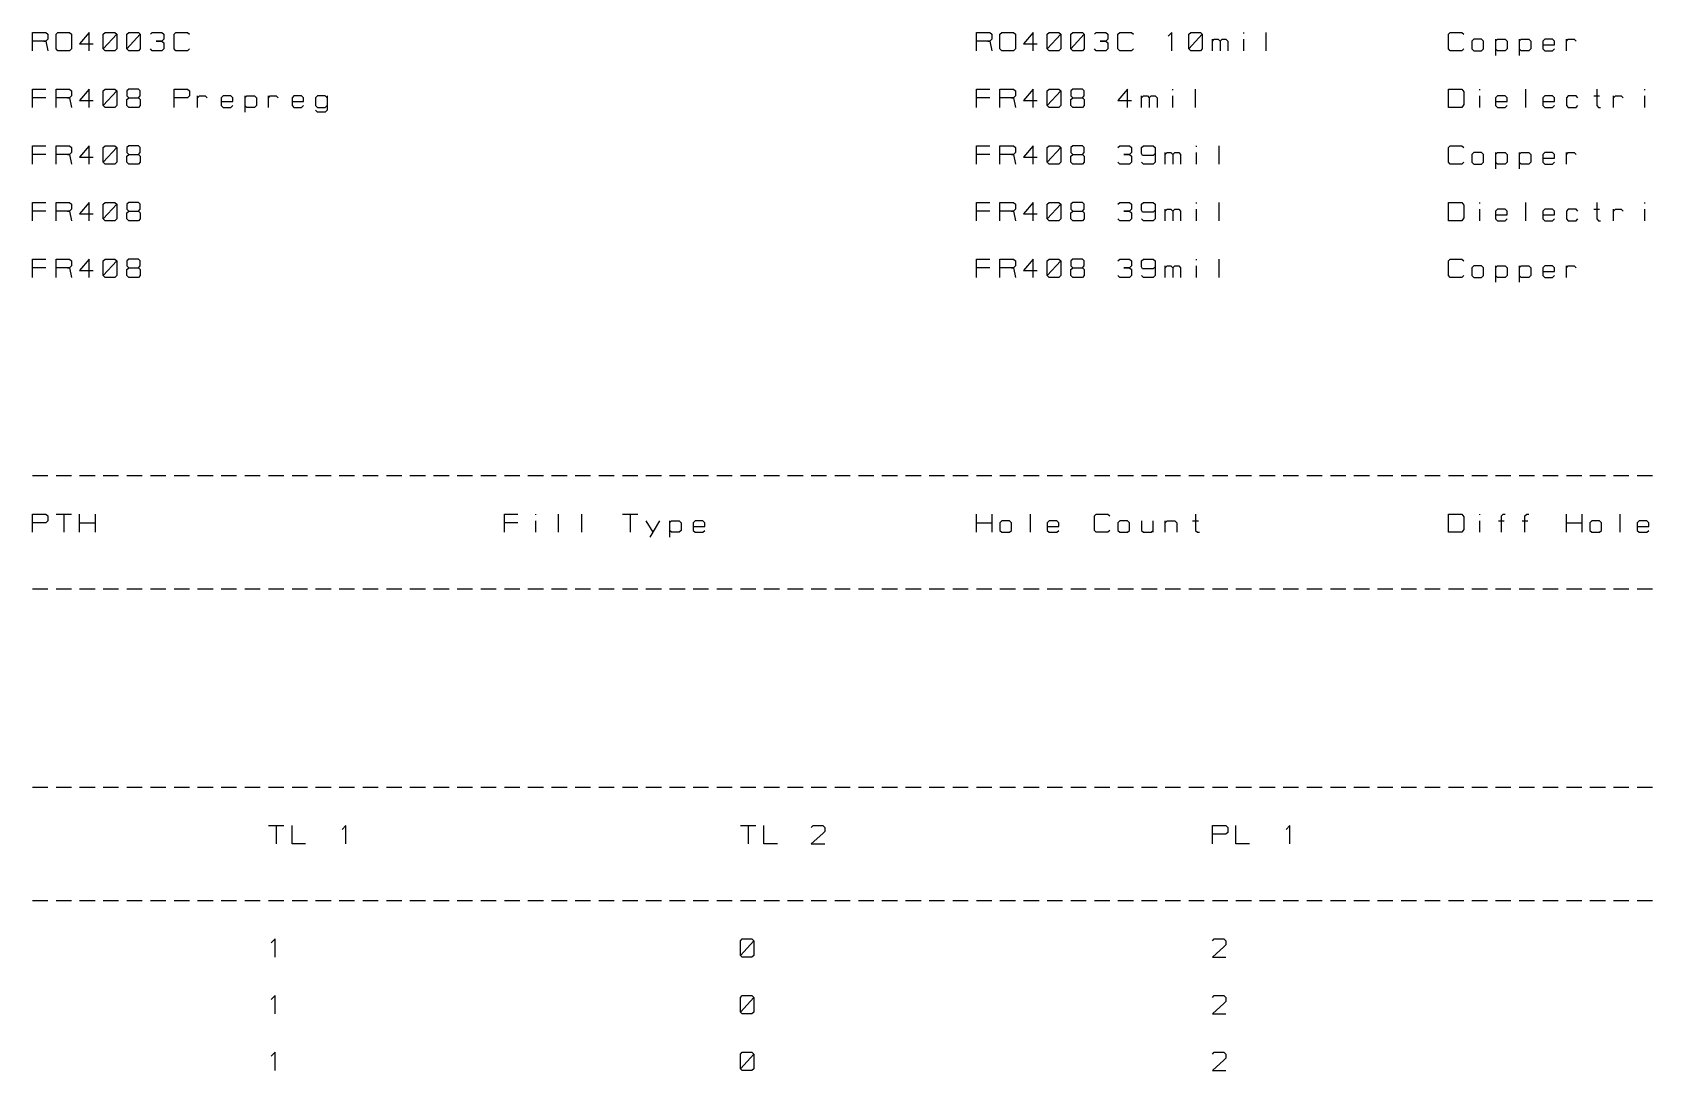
# Model space of a CAD drawing. Extents: x 0 to 291, y 0 to 144.
# Drawn here: x 50 to 107.2, y 0.2 to 36.8 of the extents above; entities that cross this region are included whole.
import ezdxf

# ---------------------------------------------------------------- set-up
doc = ezdxf.new("R2010")
doc.units = 0

msp = doc.modelspace()

# ---------------------------------------------------------------- linework, layer by layer
at = {"layer": 'StackupLayer'}
for p, q in [((49.98, 36.17), (49.98, 36.816)), ((49.98, 36.816), (50.456, 36.816)), ((50.456, 36.816), (50.524, 36.748)), ((50.524, 36.748), (50.524, 36.578)), ((50.813, 36.748), (50.881, 36.816)), ((50.813, 36.238), (50.813, 36.748)), ((50.881, 36.816), (51.289, 36.816)), ((51.289, 36.816), (51.357, 36.748)), ((51.357, 36.748), (51.357, 36.238)), ((51.986, 36.816), (51.646, 36.408)), ((51.986, 36.17), (51.986, 36.816)), ((52.479, 36.748), (52.547, 36.816)), ((52.479, 36.238), (52.479, 36.748)), ((52.479, 36.238), (52.955, 36.748)), ((52.547, 36.816), (52.887, 36.816)), ((52.887, 36.816), (52.955, 36.748)), ((52.955, 36.748), (52.955, 36.238)), ((53.312, 36.748), (53.38, 36.816)), ((53.312, 36.238), (53.312, 36.748)), ((53.312, 36.238), (53.788, 36.748)), ((53.38, 36.816), (53.72, 36.816)), ((53.72, 36.816), (53.788, 36.748)), ((53.788, 36.748), (53.788, 36.238)), ((54.145, 36.748), (54.213, 36.816)), ((54.213, 36.816), (54.553, 36.816)), ((54.553, 36.816), (54.621, 36.748)), ((54.621, 36.748), (54.621, 36.578)), ((54.978, 36.748), (55.046, 36.816)), ((54.978, 36.238), (54.978, 36.748)), ((55.046, 36.816), (55.454, 36.816)), ((55.454, 36.816), (55.522, 36.748)), ((83.3, 36.17), (83.3, 36.816)), ((83.3, 36.816), (83.776, 36.816)), ((83.776, 36.816), (83.844, 36.748)), ((83.844, 36.748), (83.844, 36.578)), ((84.133, 36.748), (84.201, 36.816)), ((84.133, 36.238), (84.133, 36.748)), ((84.201, 36.816), (84.609, 36.816)), ((84.609, 36.816), (84.677, 36.748)), ((84.677, 36.748), (84.677, 36.238)), ((85.306, 36.816), (84.966, 36.408)), ((85.306, 36.17), (85.306, 36.816)), ((85.799, 36.748), (85.867, 36.816)), ((85.799, 36.238), (85.799, 36.748)), ((85.799, 36.238), (86.275, 36.748)), ((85.867, 36.816), (86.207, 36.816)), ((86.207, 36.816), (86.275, 36.748)), ((86.275, 36.748), (86.275, 36.238)), ((86.632, 36.748), (86.7, 36.816)), ((86.632, 36.238), (86.632, 36.748)), ((86.632, 36.238), (87.108, 36.748)), ((86.7, 36.816), (87.04, 36.816)), ((87.04, 36.816), (87.108, 36.748)), ((87.108, 36.748), (87.108, 36.238)), ((87.465, 36.748), (87.533, 36.816)), ((87.533, 36.816), (87.873, 36.816)), ((87.873, 36.816), (87.941, 36.748)), ((87.941, 36.748), (87.941, 36.578)), ((88.298, 36.748), (88.366, 36.816)), ((88.298, 36.238), (88.298, 36.748)), ((88.366, 36.816), (88.774, 36.816)), ((88.774, 36.816), (88.842, 36.748)), ((90.202, 36.816), (90.066, 36.68)), ((90.202, 36.17), (90.202, 36.816)), ((90.797, 36.748), (90.865, 36.816)), ((90.797, 36.238), (90.797, 36.748)), ((90.797, 36.238), (91.273, 36.748)), ((90.865, 36.816), (91.205, 36.816)), ((91.205, 36.816), (91.273, 36.748)), ((91.273, 36.748), (91.273, 36.238)), ((92.735, 36.782), (92.735, 36.816)), ((93.534, 36.17), (93.534, 36.816)), ((99.96, 36.748), (100.028, 36.816)), ((99.96, 36.238), (99.96, 36.748)), ((100.028, 36.816), (100.436, 36.816)), ((100.436, 36.816), (100.504, 36.748)), ((50.456, 36.51), (49.98, 36.51)), ((50.388, 36.51), (50.456, 36.51)), ((50.524, 36.578), (50.456, 36.51)), ((50.456, 36.51), (50.524, 36.17)), ((50.881, 36.17), (50.813, 36.238)), ((51.289, 36.17), (50.881, 36.17)), ((51.357, 36.238), (51.289, 36.17)), ((51.646, 36.408), (52.122, 36.408)), ((52.547, 36.17), (52.479, 36.238)), ((52.887, 36.17), (52.547, 36.17)), ((52.955, 36.238), (52.887, 36.17)), ((53.38, 36.17), (53.312, 36.238)), ((53.72, 36.17), (53.38, 36.17)), ((53.788, 36.238), (53.72, 36.17)), ((54.213, 36.17), (54.145, 36.238)), ((54.553, 36.17), (54.213, 36.17)), ((54.553, 36.51), (54.349, 36.51)), ((54.349, 36.51), (54.553, 36.51)), ((54.621, 36.578), (54.553, 36.51)), ((54.553, 36.51), (54.621, 36.442)), ((54.621, 36.238), (54.553, 36.17)), ((54.621, 36.442), (54.621, 36.238)), ((55.046, 36.17), (54.978, 36.238)), ((55.454, 36.17), (55.046, 36.17)), ((55.522, 36.238), (55.454, 36.17)), ((83.776, 36.51), (83.3, 36.51)), ((83.708, 36.51), (83.776, 36.51)), ((83.844, 36.578), (83.776, 36.51)), ((83.776, 36.51), (83.844, 36.17)), ((84.201, 36.17), (84.133, 36.238)), ((84.609, 36.17), (84.201, 36.17)), ((84.677, 36.238), (84.609, 36.17)), ((84.966, 36.408), (85.442, 36.408)), ((85.867, 36.17), (85.799, 36.238)), ((86.207, 36.17), (85.867, 36.17)), ((86.275, 36.238), (86.207, 36.17)), ((86.7, 36.17), (86.632, 36.238)), ((87.04, 36.17), (86.7, 36.17)), ((87.108, 36.238), (87.04, 36.17)), ((87.533, 36.17), (87.465, 36.238)), ((87.873, 36.17), (87.533, 36.17)), ((87.873, 36.51), (87.669, 36.51)), ((87.669, 36.51), (87.873, 36.51)), ((87.941, 36.578), (87.873, 36.51)), ((87.873, 36.51), (87.941, 36.442)), ((87.941, 36.238), (87.873, 36.17)), ((87.941, 36.442), (87.941, 36.238)), ((88.366, 36.17), (88.298, 36.238)), ((88.774, 36.17), (88.366, 36.17)), ((88.842, 36.238), (88.774, 36.17)), ((90.865, 36.17), (90.797, 36.238)), ((91.205, 36.17), (90.865, 36.17)), ((91.273, 36.238), (91.205, 36.17)), ((91.63, 36.17), (91.63, 36.578)), ((91.63, 36.51), (91.698, 36.578)), ((91.698, 36.578), (91.834, 36.578)), ((91.834, 36.578), (91.902, 36.51)), ((91.902, 36.51), (91.97, 36.578)), ((91.902, 36.51), (91.902, 36.17)), ((91.97, 36.578), (92.106, 36.578)), ((92.106, 36.578), (92.174, 36.51)), ((92.174, 36.51), (92.174, 36.17)), ((92.735, 36.17), (92.735, 36.578)), ((100.028, 36.17), (99.96, 36.238)), ((100.436, 36.17), (100.028, 36.17)), ((100.504, 36.238), (100.436, 36.17)), ((100.861, 36.578), (100.793, 36.51)), ((100.793, 36.51), (100.793, 36.238)), ((100.793, 36.238), (100.861, 36.17)), ((101.133, 36.578), (100.861, 36.578)), ((100.861, 36.17), (101.133, 36.17)), ((101.201, 36.51), (101.133, 36.578)), ((101.133, 36.17), (101.201, 36.238)), ((101.201, 36.238), (101.201, 36.51)), ((101.626, 36.578), (101.626, 36)), ((101.626, 36.51), (101.694, 36.578)), ((101.694, 36.17), (101.626, 36.238)), ((101.694, 36.578), (101.966, 36.578)), ((101.966, 36.17), (101.694, 36.17)), ((101.966, 36.578), (102.034, 36.51)), ((102.034, 36.238), (101.966, 36.17)), ((102.034, 36.51), (102.034, 36.238)), ((102.459, 36.578), (102.459, 36)), ((102.459, 36.51), (102.527, 36.578)), ((102.527, 36.17), (102.459, 36.238)), ((102.527, 36.578), (102.799, 36.578)), ((102.799, 36.17), (102.527, 36.17)), ((102.799, 36.578), (102.867, 36.51)), ((102.867, 36.238), (102.799, 36.17)), ((102.867, 36.51), (102.867, 36.238)), ((103.36, 36.578), (103.292, 36.51)), ((103.292, 36.51), (103.292, 36.238)), ((103.292, 36.374), (103.7, 36.374)), ((103.292, 36.238), (103.36, 36.17)), ((103.632, 36.578), (103.36, 36.578)), ((103.36, 36.17), (103.632, 36.17)), ((103.7, 36.51), (103.632, 36.578)), ((103.632, 36.17), (103.7, 36.238)), ((103.7, 36.374), (103.7, 36.51)), ((104.125, 36.17), (104.125, 36.578)), ((104.125, 36.51), (104.193, 36.578)), ((104.193, 36.578), (104.397, 36.578)), ((104.397, 36.578), (104.465, 36.51)), ((49.98, 34.17), (49.98, 34.816)), ((49.98, 34.816), (50.456, 34.816)), ((50.456, 34.51), (49.98, 34.51)), ((50.813, 34.17), (50.813, 34.816)), ((50.813, 34.816), (51.289, 34.816)), ((51.289, 34.51), (50.813, 34.51)), ((51.221, 34.51), (51.289, 34.51)), ((51.289, 34.816), (51.357, 34.748)), ((51.357, 34.578), (51.289, 34.51)), ((51.289, 34.51), (51.357, 34.17)), ((51.357, 34.748), (51.357, 34.578)), ((51.986, 34.816), (51.646, 34.408)), ((51.646, 34.408), (52.122, 34.408)), ((51.986, 34.17), (51.986, 34.816)), ((52.479, 34.748), (52.547, 34.816)), ((52.479, 34.238), (52.479, 34.748)), ((52.479, 34.238), (52.955, 34.748)), ((52.547, 34.816), (52.887, 34.816)), ((52.887, 34.816), (52.955, 34.748)), ((52.955, 34.748), (52.955, 34.238)), ((53.38, 34.816), (53.312, 34.748)), ((53.312, 34.748), (53.312, 34.578)), ((53.312, 34.578), (53.38, 34.51)), ((53.312, 34.442), (53.38, 34.51)), ((53.312, 34.238), (53.312, 34.442)), ((53.72, 34.816), (53.38, 34.816)), ((53.38, 34.51), (53.72, 34.51)), ((53.38, 34.51), (53.72, 34.51)), ((53.788, 34.748), (53.72, 34.816)), ((53.72, 34.51), (53.788, 34.578)), ((53.72, 34.51), (53.788, 34.442)), ((53.788, 34.578), (53.788, 34.748)), ((53.788, 34.442), (53.788, 34.238)), ((54.978, 34.17), (54.978, 34.816)), ((54.978, 34.816), (55.454, 34.816)), ((55.454, 34.51), (54.978, 34.51)), ((55.454, 34.816), (55.522, 34.748)), ((55.522, 34.578), (55.454, 34.51)), ((55.522, 34.748), (55.522, 34.578)), ((55.811, 34.17), (55.811, 34.578)), ((55.811, 34.51), (55.879, 34.578)), ((55.879, 34.578), (56.083, 34.578)), ((56.083, 34.578), (56.151, 34.51)), ((56.712, 34.578), (56.644, 34.51)), ((56.644, 34.51), (56.644, 34.238)), ((56.644, 34.374), (57.052, 34.374)), ((56.984, 34.578), (56.712, 34.578)), ((57.052, 34.51), (56.984, 34.578)), ((57.052, 34.374), (57.052, 34.51)), ((57.477, 34.578), (57.477, 34)), ((57.477, 34.51), (57.545, 34.578)), ((57.545, 34.578), (57.817, 34.578)), ((57.817, 34.578), (57.885, 34.51)), ((57.885, 34.51), (57.885, 34.238)), ((58.31, 34.17), (58.31, 34.578)), ((58.31, 34.51), (58.378, 34.578)), ((58.378, 34.578), (58.582, 34.578)), ((58.582, 34.578), (58.65, 34.51)), ((59.211, 34.578), (59.143, 34.51)), ((59.143, 34.51), (59.143, 34.238)), ((59.143, 34.374), (59.551, 34.374)), ((59.483, 34.578), (59.211, 34.578)), ((59.551, 34.51), (59.483, 34.578)), ((59.551, 34.374), (59.551, 34.51)), ((60.044, 34.578), (59.976, 34.51)), ((59.976, 34.51), (59.976, 34.238)), ((60.316, 34.578), (60.044, 34.578)), ((60.384, 34.51), (60.316, 34.578)), ((60.384, 34.578), (60.384, 34.068)), ((83.3, 34.17), (83.3, 34.816)), ((83.3, 34.816), (83.776, 34.816)), ((83.776, 34.51), (83.3, 34.51)), ((84.133, 34.17), (84.133, 34.816)), ((84.133, 34.816), (84.609, 34.816)), ((84.609, 34.51), (84.133, 34.51)), ((84.541, 34.51), (84.609, 34.51)), ((84.609, 34.816), (84.677, 34.748)), ((84.677, 34.578), (84.609, 34.51)), ((84.609, 34.51), (84.677, 34.17)), ((84.677, 34.748), (84.677, 34.578)), ((85.306, 34.816), (84.966, 34.408)), ((84.966, 34.408), (85.442, 34.408)), ((85.306, 34.17), (85.306, 34.816)), ((85.799, 34.748), (85.867, 34.816)), ((85.799, 34.238), (85.799, 34.748)), ((85.799, 34.238), (86.275, 34.748)), ((85.867, 34.816), (86.207, 34.816)), ((86.207, 34.816), (86.275, 34.748)), ((86.275, 34.748), (86.275, 34.238)), ((86.7, 34.816), (86.632, 34.748)), ((86.632, 34.748), (86.632, 34.578)), ((86.632, 34.578), (86.7, 34.51)), ((86.632, 34.442), (86.7, 34.51)), ((86.632, 34.238), (86.632, 34.442)), ((87.04, 34.816), (86.7, 34.816)), ((86.7, 34.51), (87.04, 34.51)), ((86.7, 34.51), (87.04, 34.51)), ((87.108, 34.748), (87.04, 34.816)), ((87.04, 34.51), (87.108, 34.578)), ((87.04, 34.51), (87.108, 34.442)), ((87.108, 34.578), (87.108, 34.748)), ((87.108, 34.442), (87.108, 34.238)), ((88.638, 34.816), (88.298, 34.408)), ((88.298, 34.408), (88.774, 34.408)), ((88.638, 34.17), (88.638, 34.816)), ((89.131, 34.17), (89.131, 34.578)), ((89.131, 34.51), (89.199, 34.578)), ((89.199, 34.578), (89.335, 34.578)), ((89.335, 34.578), (89.403, 34.51)), ((89.403, 34.51), (89.471, 34.578)), ((89.403, 34.51), (89.403, 34.17)), ((89.471, 34.578), (89.607, 34.578)), ((89.607, 34.578), (89.675, 34.51)), ((89.675, 34.51), (89.675, 34.17)), ((90.236, 34.782), (90.236, 34.816)), ((90.236, 34.17), (90.236, 34.578)), ((91.035, 34.17), (91.035, 34.816)), ((99.96, 34.17), (99.96, 34.816)), ((99.96, 34.816), (100.436, 34.816)), ((100.436, 34.816), (100.504, 34.714)), ((100.504, 34.714), (100.504, 34.272)), ((101.065, 34.782), (101.065, 34.816)), ((101.065, 34.17), (101.065, 34.578)), ((101.694, 34.578), (101.626, 34.51)), ((101.626, 34.51), (101.626, 34.238)), ((101.626, 34.374), (102.034, 34.374)), ((101.966, 34.578), (101.694, 34.578)), ((102.034, 34.51), (101.966, 34.578)), ((102.034, 34.374), (102.034, 34.51)), ((102.697, 34.17), (102.697, 34.816)), ((103.36, 34.578), (103.292, 34.51)), ((103.292, 34.51), (103.292, 34.238)), ((103.292, 34.374), (103.7, 34.374)), ((103.632, 34.578), (103.36, 34.578)), ((103.7, 34.51), (103.632, 34.578)), ((103.7, 34.374), (103.7, 34.51)), ((104.193, 34.578), (104.125, 34.51)), ((104.125, 34.51), (104.125, 34.238)), ((104.465, 34.578), (104.193, 34.578)), ((104.533, 34.51), (104.465, 34.578)), ((105.094, 34.578), (105.298, 34.578)), ((105.196, 34.816), (105.196, 34.238)), ((105.791, 34.17), (105.791, 34.578)), ((105.791, 34.51), (105.859, 34.578)), ((105.859, 34.578), (106.063, 34.578)), ((106.063, 34.578), (106.131, 34.51)), ((106.896, 34.782), (106.896, 34.816)), ((106.896, 34.17), (106.896, 34.578)), ((52.547, 34.17), (52.479, 34.238)), ((52.887, 34.17), (52.547, 34.17)), ((52.955, 34.238), (52.887, 34.17)), ((53.38, 34.17), (53.312, 34.238)), ((53.72, 34.17), (53.38, 34.17)), ((53.788, 34.238), (53.72, 34.17)), ((56.644, 34.238), (56.712, 34.17)), ((56.712, 34.17), (56.984, 34.17)), ((56.984, 34.17), (57.052, 34.238)), ((57.545, 34.17), (57.477, 34.238)), ((57.817, 34.17), (57.545, 34.17)), ((57.885, 34.238), (57.817, 34.17)), ((59.143, 34.238), (59.211, 34.17)), ((59.211, 34.17), (59.483, 34.17)), ((59.483, 34.17), (59.551, 34.238)), ((59.976, 34.238), (60.044, 34.17)), ((60.044, 34), (59.976, 34.068)), ((60.044, 34.17), (60.316, 34.17)), ((60.316, 34), (60.044, 34)), ((60.316, 34.17), (60.384, 34.238)), ((60.384, 34.068), (60.316, 34)), ((85.867, 34.17), (85.799, 34.238)), ((86.207, 34.17), (85.867, 34.17)), ((86.275, 34.238), (86.207, 34.17)), ((86.7, 34.17), (86.632, 34.238)), ((87.04, 34.17), (86.7, 34.17)), ((87.108, 34.238), (87.04, 34.17)), ((100.436, 34.17), (99.96, 34.17)), ((100.504, 34.272), (100.436, 34.17)), ((101.626, 34.238), (101.694, 34.17)), ((101.694, 34.17), (101.966, 34.17)), ((101.966, 34.17), (102.034, 34.238)), ((103.292, 34.238), (103.36, 34.17)), ((103.36, 34.17), (103.632, 34.17)), ((103.632, 34.17), (103.7, 34.238)), ((104.125, 34.238), (104.193, 34.17)), ((104.193, 34.17), (104.465, 34.17)), ((104.465, 34.17), (104.533, 34.238)), ((105.196, 34.238), (105.264, 34.17)), ((105.264, 34.17), (105.332, 34.17)), ((49.98, 32.17), (49.98, 32.816)), ((49.98, 32.816), (50.456, 32.816)), ((50.813, 32.17), (50.813, 32.816)), ((50.813, 32.816), (51.289, 32.816)), ((51.289, 32.816), (51.357, 32.748)), ((51.357, 32.748), (51.357, 32.578)), ((51.986, 32.816), (51.646, 32.408)), ((51.986, 32.17), (51.986, 32.816)), ((52.479, 32.748), (52.547, 32.816)), ((52.479, 32.238), (52.479, 32.748)), ((52.479, 32.238), (52.955, 32.748)), ((52.547, 32.816), (52.887, 32.816)), ((52.887, 32.816), (52.955, 32.748)), ((52.955, 32.748), (52.955, 32.238)), ((53.38, 32.816), (53.312, 32.748)), ((53.312, 32.748), (53.312, 32.578)), ((53.72, 32.816), (53.38, 32.816)), ((53.788, 32.748), (53.72, 32.816)), ((53.788, 32.578), (53.788, 32.748)), ((83.3, 32.17), (83.3, 32.816)), ((83.3, 32.816), (83.776, 32.816)), ((84.133, 32.17), (84.133, 32.816)), ((84.133, 32.816), (84.609, 32.816)), ((84.609, 32.816), (84.677, 32.748)), ((84.677, 32.748), (84.677, 32.578)), ((85.306, 32.816), (84.966, 32.408)), ((85.306, 32.17), (85.306, 32.816)), ((85.799, 32.748), (85.867, 32.816)), ((85.799, 32.238), (85.799, 32.748)), ((85.799, 32.238), (86.275, 32.748)), ((85.867, 32.816), (86.207, 32.816)), ((86.207, 32.816), (86.275, 32.748)), ((86.275, 32.748), (86.275, 32.238)), ((86.7, 32.816), (86.632, 32.748)), ((86.632, 32.748), (86.632, 32.578)), ((87.04, 32.816), (86.7, 32.816)), ((87.108, 32.748), (87.04, 32.816)), ((87.108, 32.578), (87.108, 32.748)), ((88.298, 32.748), (88.366, 32.816)), ((88.366, 32.816), (88.706, 32.816)), ((88.706, 32.816), (88.774, 32.748)), ((88.774, 32.748), (88.774, 32.578)), ((89.131, 32.748), (89.199, 32.816)), ((89.131, 32.544), (89.131, 32.748)), ((89.199, 32.816), (89.539, 32.816)), ((89.539, 32.816), (89.607, 32.748)), ((89.607, 32.748), (89.607, 32.238)), ((91.069, 32.782), (91.069, 32.816)), ((91.868, 32.17), (91.868, 32.816)), ((99.96, 32.748), (100.028, 32.816)), ((99.96, 32.238), (99.96, 32.748)), ((100.028, 32.816), (100.436, 32.816)), ((100.436, 32.816), (100.504, 32.748)), ((50.456, 32.51), (49.98, 32.51)), ((51.289, 32.51), (50.813, 32.51)), ((51.221, 32.51), (51.289, 32.51)), ((51.357, 32.578), (51.289, 32.51)), ((51.289, 32.51), (51.357, 32.17)), ((51.646, 32.408), (52.122, 32.408)), ((52.547, 32.17), (52.479, 32.238)), ((52.887, 32.17), (52.547, 32.17)), ((52.955, 32.238), (52.887, 32.17)), ((53.312, 32.578), (53.38, 32.51)), ((53.312, 32.442), (53.38, 32.51)), ((53.312, 32.238), (53.312, 32.442)), ((53.38, 32.17), (53.312, 32.238)), ((53.38, 32.51), (53.72, 32.51)), ((53.38, 32.51), (53.72, 32.51)), ((53.72, 32.17), (53.38, 32.17)), ((53.72, 32.51), (53.788, 32.578)), ((53.72, 32.51), (53.788, 32.442)), ((53.788, 32.238), (53.72, 32.17)), ((53.788, 32.442), (53.788, 32.238)), ((83.776, 32.51), (83.3, 32.51)), ((84.609, 32.51), (84.133, 32.51)), ((84.541, 32.51), (84.609, 32.51)), ((84.677, 32.578), (84.609, 32.51)), ((84.609, 32.51), (84.677, 32.17)), ((84.966, 32.408), (85.442, 32.408)), ((85.867, 32.17), (85.799, 32.238)), ((86.207, 32.17), (85.867, 32.17)), ((86.275, 32.238), (86.207, 32.17)), ((86.632, 32.578), (86.7, 32.51)), ((86.632, 32.442), (86.7, 32.51)), ((86.632, 32.238), (86.632, 32.442)), ((86.7, 32.17), (86.632, 32.238)), ((86.7, 32.51), (87.04, 32.51)), ((86.7, 32.51), (87.04, 32.51)), ((87.04, 32.17), (86.7, 32.17)), ((87.04, 32.51), (87.108, 32.578)), ((87.04, 32.51), (87.108, 32.442)), ((87.108, 32.238), (87.04, 32.17)), ((87.108, 32.442), (87.108, 32.238)), ((88.366, 32.17), (88.298, 32.238)), ((88.706, 32.17), (88.366, 32.17)), ((88.706, 32.51), (88.502, 32.51)), ((88.502, 32.51), (88.706, 32.51)), ((88.774, 32.578), (88.706, 32.51)), ((88.706, 32.51), (88.774, 32.442)), ((88.774, 32.238), (88.706, 32.17)), ((88.774, 32.442), (88.774, 32.238)), ((89.165, 32.476), (89.131, 32.544)), ((89.199, 32.17), (89.131, 32.238)), ((89.539, 32.476), (89.165, 32.476)), ((89.539, 32.17), (89.199, 32.17)), ((89.607, 32.544), (89.539, 32.476)), ((89.607, 32.238), (89.539, 32.17)), ((89.964, 32.17), (89.964, 32.578)), ((89.964, 32.51), (90.032, 32.578)), ((90.032, 32.578), (90.168, 32.578)), ((90.168, 32.578), (90.236, 32.51)), ((90.236, 32.51), (90.304, 32.578)), ((90.236, 32.51), (90.236, 32.17)), ((90.304, 32.578), (90.44, 32.578)), ((90.44, 32.578), (90.508, 32.51)), ((90.508, 32.51), (90.508, 32.17)), ((91.069, 32.17), (91.069, 32.578)), ((100.028, 32.17), (99.96, 32.238)), ((100.436, 32.17), (100.028, 32.17)), ((100.504, 32.238), (100.436, 32.17)), ((100.861, 32.578), (100.793, 32.51)), ((100.793, 32.51), (100.793, 32.238)), ((100.793, 32.238), (100.861, 32.17)), ((101.133, 32.578), (100.861, 32.578)), ((100.861, 32.17), (101.133, 32.17)), ((101.201, 32.51), (101.133, 32.578)), ((101.133, 32.17), (101.201, 32.238)), ((101.201, 32.238), (101.201, 32.51)), ((101.626, 32.578), (101.626, 32)), ((101.626, 32.51), (101.694, 32.578)), ((101.694, 32.17), (101.626, 32.238)), ((101.694, 32.578), (101.966, 32.578)), ((101.966, 32.17), (101.694, 32.17)), ((101.966, 32.578), (102.034, 32.51)), ((102.034, 32.238), (101.966, 32.17)), ((102.034, 32.51), (102.034, 32.238)), ((102.459, 32.578), (102.459, 32)), ((102.459, 32.51), (102.527, 32.578)), ((102.527, 32.17), (102.459, 32.238)), ((102.527, 32.578), (102.799, 32.578)), ((102.799, 32.17), (102.527, 32.17)), ((102.799, 32.578), (102.867, 32.51)), ((102.867, 32.238), (102.799, 32.17)), ((102.867, 32.51), (102.867, 32.238)), ((103.36, 32.578), (103.292, 32.51)), ((103.292, 32.51), (103.292, 32.238)), ((103.292, 32.374), (103.7, 32.374)), ((103.292, 32.238), (103.36, 32.17)), ((103.632, 32.578), (103.36, 32.578)), ((103.36, 32.17), (103.632, 32.17)), ((103.7, 32.51), (103.632, 32.578)), ((103.632, 32.17), (103.7, 32.238)), ((103.7, 32.374), (103.7, 32.51)), ((104.125, 32.17), (104.125, 32.578)), ((104.125, 32.51), (104.193, 32.578)), ((104.193, 32.578), (104.397, 32.578)), ((104.397, 32.578), (104.465, 32.51)), ((49.98, 30.17), (49.98, 30.816)), ((49.98, 30.816), (50.456, 30.816)), ((50.456, 30.51), (49.98, 30.51)), ((50.813, 30.17), (50.813, 30.816)), ((50.813, 30.816), (51.289, 30.816)), ((51.289, 30.51), (50.813, 30.51)), ((51.221, 30.51), (51.289, 30.51)), ((51.289, 30.816), (51.357, 30.748)), ((51.357, 30.578), (51.289, 30.51)), ((51.289, 30.51), (51.357, 30.17)), ((51.357, 30.748), (51.357, 30.578)), ((51.986, 30.816), (51.646, 30.408)), ((51.646, 30.408), (52.122, 30.408)), ((51.986, 30.17), (51.986, 30.816)), ((52.479, 30.748), (52.547, 30.816)), ((52.479, 30.238), (52.479, 30.748)), ((52.479, 30.238), (52.955, 30.748)), ((52.547, 30.816), (52.887, 30.816)), ((52.887, 30.816), (52.955, 30.748)), ((52.955, 30.748), (52.955, 30.238)), ((53.38, 30.816), (53.312, 30.748)), ((53.312, 30.748), (53.312, 30.578)), ((53.312, 30.578), (53.38, 30.51)), ((53.312, 30.442), (53.38, 30.51)), ((53.312, 30.238), (53.312, 30.442)), ((53.72, 30.816), (53.38, 30.816)), ((53.38, 30.51), (53.72, 30.51)), ((53.38, 30.51), (53.72, 30.51)), ((53.788, 30.748), (53.72, 30.816)), ((53.72, 30.51), (53.788, 30.578)), ((53.72, 30.51), (53.788, 30.442)), ((53.788, 30.578), (53.788, 30.748)), ((53.788, 30.442), (53.788, 30.238)), ((83.3, 30.17), (83.3, 30.816)), ((83.3, 30.816), (83.776, 30.816)), ((83.776, 30.51), (83.3, 30.51)), ((84.133, 30.17), (84.133, 30.816)), ((84.133, 30.816), (84.609, 30.816)), ((84.609, 30.51), (84.133, 30.51)), ((84.541, 30.51), (84.609, 30.51)), ((84.609, 30.816), (84.677, 30.748)), ((84.677, 30.578), (84.609, 30.51)), ((84.609, 30.51), (84.677, 30.17)), ((84.677, 30.748), (84.677, 30.578)), ((85.306, 30.816), (84.966, 30.408)), ((84.966, 30.408), (85.442, 30.408)), ((85.306, 30.17), (85.306, 30.816)), ((85.799, 30.748), (85.867, 30.816)), ((85.799, 30.238), (85.799, 30.748)), ((85.799, 30.238), (86.275, 30.748)), ((85.867, 30.816), (86.207, 30.816)), ((86.207, 30.816), (86.275, 30.748)), ((86.275, 30.748), (86.275, 30.238)), ((86.7, 30.816), (86.632, 30.748)), ((86.632, 30.748), (86.632, 30.578)), ((86.632, 30.578), (86.7, 30.51)), ((86.632, 30.442), (86.7, 30.51)), ((86.632, 30.238), (86.632, 30.442)), ((87.04, 30.816), (86.7, 30.816)), ((86.7, 30.51), (87.04, 30.51)), ((86.7, 30.51), (87.04, 30.51)), ((87.108, 30.748), (87.04, 30.816)), ((87.04, 30.51), (87.108, 30.578)), ((87.04, 30.51), (87.108, 30.442)), ((87.108, 30.578), (87.108, 30.748)), ((87.108, 30.442), (87.108, 30.238)), ((88.298, 30.748), (88.366, 30.816)), ((88.366, 30.816), (88.706, 30.816)), ((88.706, 30.51), (88.502, 30.51)), ((88.502, 30.51), (88.706, 30.51)), ((88.706, 30.816), (88.774, 30.748)), ((88.774, 30.578), (88.706, 30.51)), ((88.706, 30.51), (88.774, 30.442)), ((88.774, 30.748), (88.774, 30.578)), ((88.774, 30.442), (88.774, 30.238)), ((89.131, 30.748), (89.199, 30.816)), ((89.131, 30.544), (89.131, 30.748)), ((89.165, 30.476), (89.131, 30.544)), ((89.539, 30.476), (89.165, 30.476)), ((89.199, 30.816), (89.539, 30.816)), ((89.539, 30.816), (89.607, 30.748)), ((89.607, 30.544), (89.539, 30.476)), ((89.607, 30.748), (89.607, 30.238)), ((89.964, 30.17), (89.964, 30.578)), ((89.964, 30.51), (90.032, 30.578)), ((90.032, 30.578), (90.168, 30.578)), ((90.168, 30.578), (90.236, 30.51)), ((90.236, 30.51), (90.304, 30.578)), ((90.236, 30.51), (90.236, 30.17)), ((90.304, 30.578), (90.44, 30.578)), ((90.44, 30.578), (90.508, 30.51)), ((90.508, 30.51), (90.508, 30.17)), ((91.069, 30.782), (91.069, 30.816)), ((91.069, 30.17), (91.069, 30.578)), ((91.868, 30.17), (91.868, 30.816)), ((99.96, 30.17), (99.96, 30.816)), ((99.96, 30.816), (100.436, 30.816)), ((100.436, 30.816), (100.504, 30.714)), ((100.504, 30.714), (100.504, 30.272)), ((101.065, 30.782), (101.065, 30.816)), ((101.065, 30.17), (101.065, 30.578)), ((101.694, 30.578), (101.626, 30.51)), ((101.626, 30.51), (101.626, 30.238)), ((101.626, 30.374), (102.034, 30.374)), ((101.966, 30.578), (101.694, 30.578)), ((102.034, 30.51), (101.966, 30.578)), ((102.034, 30.374), (102.034, 30.51)), ((102.697, 30.17), (102.697, 30.816)), ((103.36, 30.578), (103.292, 30.51)), ((103.292, 30.51), (103.292, 30.238)), ((103.292, 30.374), (103.7, 30.374)), ((103.632, 30.578), (103.36, 30.578)), ((103.7, 30.51), (103.632, 30.578)), ((103.7, 30.374), (103.7, 30.51)), ((104.193, 30.578), (104.125, 30.51)), ((104.125, 30.51), (104.125, 30.238)), ((104.465, 30.578), (104.193, 30.578)), ((104.533, 30.51), (104.465, 30.578)), ((105.094, 30.578), (105.298, 30.578)), ((105.196, 30.816), (105.196, 30.238)), ((105.791, 30.17), (105.791, 30.578)), ((105.791, 30.51), (105.859, 30.578)), ((105.859, 30.578), (106.063, 30.578)), ((106.063, 30.578), (106.131, 30.51)), ((106.896, 30.782), (106.896, 30.816)), ((106.896, 30.17), (106.896, 30.578)), ((52.547, 30.17), (52.479, 30.238)), ((52.887, 30.17), (52.547, 30.17)), ((52.955, 30.238), (52.887, 30.17)), ((53.38, 30.17), (53.312, 30.238)), ((53.72, 30.17), (53.38, 30.17)), ((53.788, 30.238), (53.72, 30.17)), ((85.867, 30.17), (85.799, 30.238)), ((86.207, 30.17), (85.867, 30.17)), ((86.275, 30.238), (86.207, 30.17)), ((86.7, 30.17), (86.632, 30.238)), ((87.04, 30.17), (86.7, 30.17)), ((87.108, 30.238), (87.04, 30.17)), ((88.366, 30.17), (88.298, 30.238)), ((88.706, 30.17), (88.366, 30.17)), ((88.774, 30.238), (88.706, 30.17)), ((89.199, 30.17), (89.131, 30.238)), ((89.539, 30.17), (89.199, 30.17)), ((89.607, 30.238), (89.539, 30.17)), ((100.436, 30.17), (99.96, 30.17)), ((100.504, 30.272), (100.436, 30.17)), ((101.626, 30.238), (101.694, 30.17)), ((101.694, 30.17), (101.966, 30.17)), ((101.966, 30.17), (102.034, 30.238)), ((103.292, 30.238), (103.36, 30.17)), ((103.36, 30.17), (103.632, 30.17)), ((103.632, 30.17), (103.7, 30.238)), ((104.125, 30.238), (104.193, 30.17)), ((104.193, 30.17), (104.465, 30.17)), ((104.465, 30.17), (104.533, 30.238)), ((105.196, 30.238), (105.264, 30.17)), ((105.264, 30.17), (105.332, 30.17)), ((49.98, 28.17), (49.98, 28.816)), ((49.98, 28.816), (50.456, 28.816)), ((50.813, 28.17), (50.813, 28.816)), ((50.813, 28.816), (51.289, 28.816)), ((51.289, 28.816), (51.357, 28.748)), ((51.357, 28.748), (51.357, 28.578)), ((51.986, 28.816), (51.646, 28.408)), ((51.986, 28.17), (51.986, 28.816)), ((52.479, 28.748), (52.547, 28.816)), ((52.479, 28.238), (52.479, 28.748)), ((52.479, 28.238), (52.955, 28.748)), ((52.547, 28.816), (52.887, 28.816)), ((52.887, 28.816), (52.955, 28.748)), ((52.955, 28.748), (52.955, 28.238)), ((53.38, 28.816), (53.312, 28.748)), ((53.312, 28.748), (53.312, 28.578)), ((53.72, 28.816), (53.38, 28.816)), ((53.788, 28.748), (53.72, 28.816)), ((53.788, 28.578), (53.788, 28.748)), ((83.3, 28.17), (83.3, 28.816)), ((83.3, 28.816), (83.776, 28.816)), ((84.133, 28.17), (84.133, 28.816)), ((84.133, 28.816), (84.609, 28.816)), ((84.609, 28.816), (84.677, 28.748)), ((84.677, 28.748), (84.677, 28.578)), ((85.306, 28.816), (84.966, 28.408)), ((85.306, 28.17), (85.306, 28.816)), ((85.799, 28.748), (85.867, 28.816)), ((85.799, 28.238), (85.799, 28.748)), ((85.799, 28.238), (86.275, 28.748)), ((85.867, 28.816), (86.207, 28.816)), ((86.207, 28.816), (86.275, 28.748)), ((86.275, 28.748), (86.275, 28.238)), ((86.7, 28.816), (86.632, 28.748)), ((86.632, 28.748), (86.632, 28.578)), ((87.04, 28.816), (86.7, 28.816)), ((87.108, 28.748), (87.04, 28.816)), ((87.108, 28.578), (87.108, 28.748)), ((88.298, 28.748), (88.366, 28.816)), ((88.366, 28.816), (88.706, 28.816)), ((88.706, 28.816), (88.774, 28.748)), ((88.774, 28.748), (88.774, 28.578)), ((89.131, 28.748), (89.199, 28.816)), ((89.131, 28.544), (89.131, 28.748)), ((89.199, 28.816), (89.539, 28.816)), ((89.539, 28.816), (89.607, 28.748)), ((89.607, 28.748), (89.607, 28.238)), ((91.069, 28.782), (91.069, 28.816)), ((91.868, 28.17), (91.868, 28.816)), ((99.96, 28.748), (100.028, 28.816)), ((99.96, 28.238), (99.96, 28.748)), ((100.028, 28.816), (100.436, 28.816)), ((100.436, 28.816), (100.504, 28.748)), ((50.456, 28.51), (49.98, 28.51)), ((51.289, 28.51), (50.813, 28.51)), ((51.221, 28.51), (51.289, 28.51)), ((51.357, 28.578), (51.289, 28.51)), ((51.289, 28.51), (51.357, 28.17)), ((51.646, 28.408), (52.122, 28.408)), ((52.547, 28.17), (52.479, 28.238)), ((52.887, 28.17), (52.547, 28.17)), ((52.955, 28.238), (52.887, 28.17)), ((53.312, 28.578), (53.38, 28.51)), ((53.312, 28.442), (53.38, 28.51)), ((53.312, 28.238), (53.312, 28.442)), ((53.38, 28.17), (53.312, 28.238)), ((53.38, 28.51), (53.72, 28.51)), ((53.38, 28.51), (53.72, 28.51)), ((53.72, 28.17), (53.38, 28.17)), ((53.72, 28.51), (53.788, 28.578)), ((53.72, 28.51), (53.788, 28.442)), ((53.788, 28.238), (53.72, 28.17)), ((53.788, 28.442), (53.788, 28.238)), ((83.776, 28.51), (83.3, 28.51)), ((84.609, 28.51), (84.133, 28.51)), ((84.541, 28.51), (84.609, 28.51)), ((84.677, 28.578), (84.609, 28.51)), ((84.609, 28.51), (84.677, 28.17)), ((84.966, 28.408), (85.442, 28.408)), ((85.867, 28.17), (85.799, 28.238)), ((86.207, 28.17), (85.867, 28.17)), ((86.275, 28.238), (86.207, 28.17)), ((86.632, 28.578), (86.7, 28.51)), ((86.632, 28.442), (86.7, 28.51)), ((86.632, 28.238), (86.632, 28.442)), ((86.7, 28.17), (86.632, 28.238)), ((86.7, 28.51), (87.04, 28.51)), ((86.7, 28.51), (87.04, 28.51)), ((87.04, 28.17), (86.7, 28.17)), ((87.04, 28.51), (87.108, 28.578)), ((87.04, 28.51), (87.108, 28.442)), ((87.108, 28.238), (87.04, 28.17)), ((87.108, 28.442), (87.108, 28.238)), ((88.366, 28.17), (88.298, 28.238)), ((88.706, 28.17), (88.366, 28.17)), ((88.706, 28.51), (88.502, 28.51)), ((88.502, 28.51), (88.706, 28.51)), ((88.774, 28.578), (88.706, 28.51)), ((88.706, 28.51), (88.774, 28.442)), ((88.774, 28.238), (88.706, 28.17)), ((88.774, 28.442), (88.774, 28.238)), ((89.165, 28.476), (89.131, 28.544)), ((89.199, 28.17), (89.131, 28.238)), ((89.539, 28.476), (89.165, 28.476)), ((89.539, 28.17), (89.199, 28.17)), ((89.607, 28.544), (89.539, 28.476)), ((89.607, 28.238), (89.539, 28.17)), ((89.964, 28.17), (89.964, 28.578)), ((89.964, 28.51), (90.032, 28.578)), ((90.032, 28.578), (90.168, 28.578)), ((90.168, 28.578), (90.236, 28.51)), ((90.236, 28.51), (90.304, 28.578)), ((90.236, 28.51), (90.236, 28.17)), ((90.304, 28.578), (90.44, 28.578)), ((90.44, 28.578), (90.508, 28.51)), ((90.508, 28.51), (90.508, 28.17)), ((91.069, 28.17), (91.069, 28.578)), ((100.028, 28.17), (99.96, 28.238)), ((100.436, 28.17), (100.028, 28.17)), ((100.504, 28.238), (100.436, 28.17)), ((100.861, 28.578), (100.793, 28.51)), ((100.793, 28.51), (100.793, 28.238)), ((100.793, 28.238), (100.861, 28.17)), ((101.133, 28.578), (100.861, 28.578)), ((100.861, 28.17), (101.133, 28.17)), ((101.201, 28.51), (101.133, 28.578)), ((101.133, 28.17), (101.201, 28.238)), ((101.201, 28.238), (101.201, 28.51)), ((101.626, 28.578), (101.626, 28)), ((101.626, 28.51), (101.694, 28.578)), ((101.694, 28.17), (101.626, 28.238)), ((101.694, 28.578), (101.966, 28.578)), ((101.966, 28.17), (101.694, 28.17)), ((101.966, 28.578), (102.034, 28.51)), ((102.034, 28.238), (101.966, 28.17)), ((102.034, 28.51), (102.034, 28.238)), ((102.459, 28.578), (102.459, 28)), ((102.459, 28.51), (102.527, 28.578)), ((102.527, 28.17), (102.459, 28.238)), ((102.527, 28.578), (102.799, 28.578)), ((102.799, 28.17), (102.527, 28.17)), ((102.799, 28.578), (102.867, 28.51)), ((102.867, 28.238), (102.799, 28.17)), ((102.867, 28.51), (102.867, 28.238)), ((103.36, 28.578), (103.292, 28.51)), ((103.292, 28.51), (103.292, 28.238)), ((103.292, 28.374), (103.7, 28.374)), ((103.292, 28.238), (103.36, 28.17)), ((103.632, 28.578), (103.36, 28.578)), ((103.36, 28.17), (103.632, 28.17)), ((103.7, 28.51), (103.632, 28.578)), ((103.632, 28.17), (103.7, 28.238)), ((103.7, 28.374), (103.7, 28.51)), ((104.125, 28.17), (104.125, 28.578)), ((104.125, 28.51), (104.193, 28.578)), ((104.193, 28.578), (104.397, 28.578)), ((104.397, 28.578), (104.465, 28.51)), ((49.98, 21.17), (50.524, 21.17)), ((50.813, 21.17), (51.357, 21.17)), ((51.646, 21.17), (52.19, 21.17)), ((52.479, 21.17), (53.023, 21.17)), ((53.312, 21.17), (53.856, 21.17)), ((54.145, 21.17), (54.689, 21.17)), ((54.978, 21.17), (55.522, 21.17)), ((55.811, 21.17), (56.355, 21.17)), ((56.644, 21.17), (57.188, 21.17)), ((57.477, 21.17), (58.021, 21.17)), ((58.31, 21.17), (58.854, 21.17)), ((59.143, 21.17), (59.687, 21.17)), ((59.976, 21.17), (60.52, 21.17)), ((60.809, 21.17), (61.353, 21.17)), ((61.642, 21.17), (62.186, 21.17)), ((62.475, 21.17), (63.019, 21.17)), ((63.308, 21.17), (63.852, 21.17)), ((64.141, 21.17), (64.685, 21.17)), ((64.974, 21.17), (65.518, 21.17)), ((65.807, 21.17), (66.351, 21.17)), ((66.64, 21.17), (67.184, 21.17)), ((67.473, 21.17), (68.017, 21.17)), ((68.306, 21.17), (68.85, 21.17)), ((69.139, 21.17), (69.683, 21.17)), ((69.972, 21.17), (70.516, 21.17)), ((70.805, 21.17), (71.349, 21.17)), ((71.638, 21.17), (72.182, 21.17)), ((72.471, 21.17), (73.015, 21.17)), ((73.304, 21.17), (73.848, 21.17)), ((74.137, 21.17), (74.681, 21.17)), ((74.97, 21.17), (75.514, 21.17)), ((75.803, 21.17), (76.347, 21.17)), ((76.636, 21.17), (77.18, 21.17)), ((77.469, 21.17), (78.013, 21.17)), ((78.302, 21.17), (78.846, 21.17)), ((79.135, 21.17), (79.679, 21.17)), ((79.968, 21.17), (80.512, 21.17)), ((80.801, 21.17), (81.345, 21.17)), ((81.634, 21.17), (82.178, 21.17)), ((82.467, 21.17), (83.011, 21.17)), ((83.3, 21.17), (83.844, 21.17)), ((84.133, 21.17), (84.677, 21.17)), ((84.966, 21.17), (85.51, 21.17)), ((85.799, 21.17), (86.343, 21.17)), ((86.632, 21.17), (87.176, 21.17)), ((87.465, 21.17), (88.009, 21.17)), ((88.298, 21.17), (88.842, 21.17)), ((89.131, 21.17), (89.675, 21.17)), ((89.964, 21.17), (90.508, 21.17)), ((90.797, 21.17), (91.341, 21.17)), ((91.63, 21.17), (92.174, 21.17)), ((92.463, 21.17), (93.007, 21.17)), ((93.296, 21.17), (93.84, 21.17)), ((94.129, 21.17), (94.673, 21.17)), ((94.962, 21.17), (95.506, 21.17)), ((95.795, 21.17), (96.339, 21.17)), ((96.628, 21.17), (97.172, 21.17)), ((97.461, 21.17), (98.005, 21.17)), ((98.294, 21.17), (98.838, 21.17)), ((99.127, 21.17), (99.671, 21.17)), ((99.96, 21.17), (100.504, 21.17)), ((100.793, 21.17), (101.337, 21.17)), ((101.626, 21.17), (102.17, 21.17)), ((102.459, 21.17), (103.003, 21.17)), ((103.292, 21.17), (103.836, 21.17)), ((104.125, 21.17), (104.669, 21.17)), ((104.958, 21.17), (105.502, 21.17)), ((105.791, 21.17), (106.335, 21.17)), ((106.624, 21.17), (107.168, 21.17)), ((49.98, 19.17), (49.98, 19.816)), ((49.98, 19.816), (50.456, 19.816)), ((50.456, 19.51), (49.98, 19.51)), ((50.456, 19.816), (50.524, 19.748)), ((50.524, 19.578), (50.456, 19.51)), ((50.524, 19.748), (50.524, 19.578)), ((50.813, 19.816), (51.357, 19.816)), ((51.085, 19.816), (51.085, 19.17)), ((51.646, 19.17), (51.646, 19.816)), ((51.646, 19.51), (52.19, 19.51)), ((52.19, 19.816), (52.19, 19.17)), ((66.64, 19.17), (66.64, 19.816)), ((66.64, 19.816), (67.116, 19.816)), ((67.116, 19.51), (66.64, 19.51)), ((67.745, 19.782), (67.745, 19.816)), ((67.745, 19.17), (67.745, 19.578)), ((68.544, 19.17), (68.544, 19.816)), ((69.377, 19.17), (69.377, 19.816)), ((70.805, 19.816), (71.349, 19.816)), ((71.077, 19.816), (71.077, 19.17)), ((71.638, 19.578), (71.876, 19.17)), ((72.114, 19.578), (71.774, 19)), ((72.471, 19.578), (72.471, 19)), ((72.471, 19.51), (72.539, 19.578)), ((72.539, 19.578), (72.811, 19.578)), ((72.811, 19.578), (72.879, 19.51)), ((72.879, 19.51), (72.879, 19.238)), ((73.372, 19.578), (73.304, 19.51)), ((73.304, 19.51), (73.304, 19.238)), ((73.644, 19.578), (73.372, 19.578)), ((73.712, 19.51), (73.644, 19.578)), ((73.712, 19.374), (73.712, 19.51)), ((83.3, 19.17), (83.3, 19.816)), ((83.3, 19.51), (83.844, 19.51)), ((83.844, 19.816), (83.844, 19.17)), ((84.201, 19.578), (84.133, 19.51)), ((84.133, 19.51), (84.133, 19.238)), ((84.473, 19.578), (84.201, 19.578)), ((84.541, 19.51), (84.473, 19.578)), ((84.541, 19.238), (84.541, 19.51)), ((85.204, 19.17), (85.204, 19.816)), ((85.867, 19.578), (85.799, 19.51)), ((85.799, 19.51), (85.799, 19.238)), ((86.139, 19.578), (85.867, 19.578)), ((86.207, 19.51), (86.139, 19.578)), ((86.207, 19.374), (86.207, 19.51)), ((87.465, 19.748), (87.533, 19.816)), ((87.465, 19.238), (87.465, 19.748)), ((87.533, 19.816), (87.941, 19.816)), ((87.941, 19.816), (88.009, 19.748)), ((88.366, 19.578), (88.298, 19.51)), ((88.298, 19.51), (88.298, 19.238)), ((88.638, 19.578), (88.366, 19.578)), ((88.706, 19.51), (88.638, 19.578)), ((88.706, 19.238), (88.706, 19.51)), ((89.131, 19.578), (89.131, 19.238)), ((89.539, 19.17), (89.539, 19.578)), ((89.964, 19.17), (89.964, 19.578)), ((89.964, 19.51), (90.032, 19.578)), ((90.032, 19.578), (90.304, 19.578)), ((90.304, 19.578), (90.372, 19.51)), ((90.372, 19.51), (90.372, 19.17)), ((90.933, 19.578), (91.137, 19.578)), ((91.035, 19.816), (91.035, 19.238)), ((99.96, 19.17), (99.96, 19.816)), ((99.96, 19.816), (100.436, 19.816)), ((100.436, 19.816), (100.504, 19.714)), ((100.504, 19.714), (100.504, 19.272)), ((101.065, 19.782), (101.065, 19.816)), ((101.065, 19.17), (101.065, 19.578)), ((101.728, 19.578), (101.932, 19.578)), ((101.83, 19.748), (101.898, 19.816)), ((101.83, 19.17), (101.83, 19.748)), ((101.898, 19.816), (101.966, 19.816)), ((102.561, 19.578), (102.765, 19.578)), ((102.663, 19.748), (102.731, 19.816)), ((102.663, 19.17), (102.663, 19.748)), ((102.731, 19.816), (102.799, 19.816)), ((104.125, 19.17), (104.125, 19.816)), ((104.125, 19.51), (104.669, 19.51)), ((104.669, 19.816), (104.669, 19.17)), ((105.026, 19.578), (104.958, 19.51)), ((104.958, 19.51), (104.958, 19.238)), ((105.298, 19.578), (105.026, 19.578)), ((105.366, 19.51), (105.298, 19.578)), ((105.366, 19.238), (105.366, 19.51)), ((106.029, 19.17), (106.029, 19.816)), ((106.692, 19.578), (106.624, 19.51)), ((106.624, 19.51), (106.624, 19.238)), ((106.964, 19.578), (106.692, 19.578)), ((107.032, 19.51), (106.964, 19.578)), ((107.032, 19.374), (107.032, 19.51)), ((72.539, 19.17), (72.471, 19.238)), ((72.811, 19.17), (72.539, 19.17)), ((72.879, 19.238), (72.811, 19.17)), ((73.304, 19.374), (73.712, 19.374)), ((73.304, 19.238), (73.372, 19.17)), ((73.372, 19.17), (73.644, 19.17)), ((73.644, 19.17), (73.712, 19.238)), ((84.133, 19.238), (84.201, 19.17)), ((84.201, 19.17), (84.473, 19.17)), ((84.473, 19.17), (84.541, 19.238)), ((85.799, 19.374), (86.207, 19.374)), ((85.799, 19.238), (85.867, 19.17)), ((85.867, 19.17), (86.139, 19.17)), ((86.139, 19.17), (86.207, 19.238)), ((87.533, 19.17), (87.465, 19.238)), ((87.941, 19.17), (87.533, 19.17)), ((88.009, 19.238), (87.941, 19.17)), ((88.298, 19.238), (88.366, 19.17)), ((88.366, 19.17), (88.638, 19.17)), ((88.638, 19.17), (88.706, 19.238)), ((89.131, 19.238), (89.199, 19.17)), ((89.199, 19.17), (89.471, 19.17)), ((89.471, 19.17), (89.539, 19.238)), ((91.035, 19.238), (91.103, 19.17)), ((91.103, 19.17), (91.171, 19.17)), ((100.436, 19.17), (99.96, 19.17)), ((100.504, 19.272), (100.436, 19.17)), ((104.958, 19.238), (105.026, 19.17)), ((105.026, 19.17), (105.298, 19.17)), ((105.298, 19.17), (105.366, 19.238)), ((106.624, 19.374), (107.032, 19.374)), ((106.624, 19.238), (106.692, 19.17)), ((106.692, 19.17), (106.964, 19.17)), ((106.964, 19.17), (107.032, 19.238)), ((49.98, 17.17), (50.524, 17.17)), ((50.813, 17.17), (51.357, 17.17)), ((51.646, 17.17), (52.19, 17.17)), ((52.479, 17.17), (53.023, 17.17)), ((53.312, 17.17), (53.856, 17.17)), ((54.145, 17.17), (54.689, 17.17)), ((54.978, 17.17), (55.522, 17.17)), ((55.811, 17.17), (56.355, 17.17)), ((56.644, 17.17), (57.188, 17.17)), ((57.477, 17.17), (58.021, 17.17)), ((58.31, 17.17), (58.854, 17.17)), ((59.143, 17.17), (59.687, 17.17)), ((59.976, 17.17), (60.52, 17.17)), ((60.809, 17.17), (61.353, 17.17)), ((61.642, 17.17), (62.186, 17.17)), ((62.475, 17.17), (63.019, 17.17)), ((63.308, 17.17), (63.852, 17.17)), ((64.141, 17.17), (64.685, 17.17)), ((64.974, 17.17), (65.518, 17.17)), ((65.807, 17.17), (66.351, 17.17)), ((66.64, 17.17), (67.184, 17.17)), ((67.473, 17.17), (68.017, 17.17)), ((68.306, 17.17), (68.85, 17.17)), ((69.139, 17.17), (69.683, 17.17)), ((69.972, 17.17), (70.516, 17.17)), ((70.805, 17.17), (71.349, 17.17)), ((71.638, 17.17), (72.182, 17.17)), ((72.471, 17.17), (73.015, 17.17)), ((73.304, 17.17), (73.848, 17.17)), ((74.137, 17.17), (74.681, 17.17)), ((74.97, 17.17), (75.514, 17.17)), ((75.803, 17.17), (76.347, 17.17)), ((76.636, 17.17), (77.18, 17.17)), ((77.469, 17.17), (78.013, 17.17)), ((78.302, 17.17), (78.846, 17.17)), ((79.135, 17.17), (79.679, 17.17)), ((79.968, 17.17), (80.512, 17.17)), ((80.801, 17.17), (81.345, 17.17)), ((81.634, 17.17), (82.178, 17.17)), ((82.467, 17.17), (83.011, 17.17)), ((83.3, 17.17), (83.844, 17.17)), ((84.133, 17.17), (84.677, 17.17)), ((84.966, 17.17), (85.51, 17.17)), ((85.799, 17.17), (86.343, 17.17)), ((86.632, 17.17), (87.176, 17.17)), ((87.465, 17.17), (88.009, 17.17)), ((88.298, 17.17), (88.842, 17.17)), ((89.131, 17.17), (89.675, 17.17)), ((89.964, 17.17), (90.508, 17.17)), ((90.797, 17.17), (91.341, 17.17)), ((91.63, 17.17), (92.174, 17.17)), ((92.463, 17.17), (93.007, 17.17)), ((93.296, 17.17), (93.84, 17.17)), ((94.129, 17.17), (94.673, 17.17)), ((94.962, 17.17), (95.506, 17.17)), ((95.795, 17.17), (96.339, 17.17)), ((96.628, 17.17), (97.172, 17.17)), ((97.461, 17.17), (98.005, 17.17)), ((98.294, 17.17), (98.838, 17.17)), ((99.127, 17.17), (99.671, 17.17)), ((99.96, 17.17), (100.504, 17.17)), ((100.793, 17.17), (101.337, 17.17)), ((101.626, 17.17), (102.17, 17.17)), ((102.459, 17.17), (103.003, 17.17)), ((103.292, 17.17), (103.836, 17.17)), ((104.125, 17.17), (104.669, 17.17)), ((104.958, 17.17), (105.502, 17.17)), ((105.791, 17.17), (106.335, 17.17)), ((106.624, 17.17), (107.168, 17.17)), ((49.98, 10.17), (50.524, 10.17)), ((50.813, 10.17), (51.357, 10.17)), ((51.646, 10.17), (52.19, 10.17)), ((52.479, 10.17), (53.023, 10.17)), ((53.312, 10.17), (53.856, 10.17)), ((54.145, 10.17), (54.689, 10.17)), ((54.978, 10.17), (55.522, 10.17)), ((55.811, 10.17), (56.355, 10.17)), ((56.644, 10.17), (57.188, 10.17)), ((57.477, 10.17), (58.021, 10.17)), ((58.31, 10.17), (58.854, 10.17)), ((59.143, 10.17), (59.687, 10.17)), ((59.976, 10.17), (60.52, 10.17)), ((60.809, 10.17), (61.353, 10.17)), ((61.642, 10.17), (62.186, 10.17)), ((62.475, 10.17), (63.019, 10.17)), ((63.308, 10.17), (63.852, 10.17)), ((64.141, 10.17), (64.685, 10.17)), ((64.974, 10.17), (65.518, 10.17)), ((65.807, 10.17), (66.351, 10.17)), ((66.64, 10.17), (67.184, 10.17)), ((67.473, 10.17), (68.017, 10.17)), ((68.306, 10.17), (68.85, 10.17)), ((69.139, 10.17), (69.683, 10.17)), ((69.972, 10.17), (70.516, 10.17)), ((70.805, 10.17), (71.349, 10.17)), ((71.638, 10.17), (72.182, 10.17)), ((72.471, 10.17), (73.015, 10.17)), ((73.304, 10.17), (73.848, 10.17)), ((74.137, 10.17), (74.681, 10.17)), ((74.97, 10.17), (75.514, 10.17)), ((75.803, 10.17), (76.347, 10.17)), ((76.636, 10.17), (77.18, 10.17)), ((77.469, 10.17), (78.013, 10.17)), ((78.302, 10.17), (78.846, 10.17)), ((79.135, 10.17), (79.679, 10.17)), ((79.968, 10.17), (80.512, 10.17)), ((80.801, 10.17), (81.345, 10.17)), ((81.634, 10.17), (82.178, 10.17)), ((82.467, 10.17), (83.011, 10.17)), ((83.3, 10.17), (83.844, 10.17)), ((84.133, 10.17), (84.677, 10.17)), ((84.966, 10.17), (85.51, 10.17)), ((85.799, 10.17), (86.343, 10.17)), ((86.632, 10.17), (87.176, 10.17)), ((87.465, 10.17), (88.009, 10.17)), ((88.298, 10.17), (88.842, 10.17)), ((89.131, 10.17), (89.675, 10.17)), ((89.964, 10.17), (90.508, 10.17)), ((90.797, 10.17), (91.341, 10.17)), ((91.63, 10.17), (92.174, 10.17)), ((92.463, 10.17), (93.007, 10.17)), ((93.296, 10.17), (93.84, 10.17)), ((94.129, 10.17), (94.673, 10.17)), ((94.962, 10.17), (95.506, 10.17)), ((95.795, 10.17), (96.339, 10.17)), ((96.628, 10.17), (97.172, 10.17)), ((97.461, 10.17), (98.005, 10.17)), ((98.294, 10.17), (98.838, 10.17)), ((99.127, 10.17), (99.671, 10.17)), ((99.96, 10.17), (100.504, 10.17)), ((100.793, 10.17), (101.337, 10.17)), ((101.626, 10.17), (102.17, 10.17)), ((102.459, 10.17), (103.003, 10.17)), ((103.292, 10.17), (103.836, 10.17)), ((104.125, 10.17), (104.669, 10.17)), ((104.958, 10.17), (105.502, 10.17)), ((105.791, 10.17), (106.335, 10.17)), ((106.624, 10.17), (107.168, 10.17)), ((58.31, 8.816), (58.854, 8.816)), ((58.582, 8.816), (58.582, 8.17)), ((59.143, 8.17), (59.143, 8.816)), ((61.047, 8.816), (60.911, 8.68)), ((61.047, 8.17), (61.047, 8.816)), ((74.97, 8.816), (75.514, 8.816)), ((75.242, 8.816), (75.242, 8.17)), ((75.803, 8.17), (75.803, 8.816)), ((77.469, 8.748), (77.537, 8.816)), ((77.537, 8.816), (77.877, 8.816)), ((77.877, 8.816), (77.945, 8.748)), ((77.945, 8.612), (77.877, 8.544)), ((77.945, 8.748), (77.945, 8.612)), ((91.63, 8.17), (91.63, 8.816)), ((91.63, 8.816), (92.106, 8.816)), ((92.106, 8.816), (92.174, 8.748)), ((92.174, 8.748), (92.174, 8.578)), ((92.463, 8.17), (92.463, 8.816)), ((94.367, 8.816), (94.231, 8.68)), ((94.367, 8.17), (94.367, 8.816)), ((59.619, 8.17), (59.143, 8.17)), ((76.279, 8.17), (75.803, 8.17)), ((77.877, 8.544), (77.469, 8.17)), ((77.469, 8.17), (77.945, 8.17)), ((92.106, 8.51), (91.63, 8.51)), ((92.174, 8.578), (92.106, 8.51)), ((92.939, 8.17), (92.463, 8.17)), ((49.98, 6.17), (50.524, 6.17)), ((50.813, 6.17), (51.357, 6.17)), ((51.646, 6.17), (52.19, 6.17)), ((52.479, 6.17), (53.023, 6.17)), ((53.312, 6.17), (53.856, 6.17)), ((54.145, 6.17), (54.689, 6.17)), ((54.978, 6.17), (55.522, 6.17)), ((55.811, 6.17), (56.355, 6.17)), ((56.644, 6.17), (57.188, 6.17)), ((57.477, 6.17), (58.021, 6.17)), ((58.31, 6.17), (58.854, 6.17)), ((59.143, 6.17), (59.687, 6.17)), ((59.976, 6.17), (60.52, 6.17)), ((60.809, 6.17), (61.353, 6.17)), ((61.642, 6.17), (62.186, 6.17)), ((62.475, 6.17), (63.019, 6.17)), ((63.308, 6.17), (63.852, 6.17)), ((64.141, 6.17), (64.685, 6.17)), ((64.974, 6.17), (65.518, 6.17)), ((65.807, 6.17), (66.351, 6.17)), ((66.64, 6.17), (67.184, 6.17)), ((67.473, 6.17), (68.017, 6.17)), ((68.306, 6.17), (68.85, 6.17)), ((69.139, 6.17), (69.683, 6.17)), ((69.972, 6.17), (70.516, 6.17)), ((70.805, 6.17), (71.349, 6.17)), ((71.638, 6.17), (72.182, 6.17)), ((72.471, 6.17), (73.015, 6.17)), ((73.304, 6.17), (73.848, 6.17)), ((74.137, 6.17), (74.681, 6.17)), ((74.97, 6.17), (75.514, 6.17)), ((75.803, 6.17), (76.347, 6.17)), ((76.636, 6.17), (77.18, 6.17)), ((77.469, 6.17), (78.013, 6.17)), ((78.302, 6.17), (78.846, 6.17)), ((79.135, 6.17), (79.679, 6.17)), ((79.968, 6.17), (80.512, 6.17)), ((80.801, 6.17), (81.345, 6.17)), ((81.634, 6.17), (82.178, 6.17)), ((82.467, 6.17), (83.011, 6.17)), ((83.3, 6.17), (83.844, 6.17)), ((84.133, 6.17), (84.677, 6.17)), ((84.966, 6.17), (85.51, 6.17)), ((85.799, 6.17), (86.343, 6.17)), ((86.632, 6.17), (87.176, 6.17)), ((87.465, 6.17), (88.009, 6.17)), ((88.298, 6.17), (88.842, 6.17)), ((89.131, 6.17), (89.675, 6.17)), ((89.964, 6.17), (90.508, 6.17)), ((90.797, 6.17), (91.341, 6.17)), ((91.63, 6.17), (92.174, 6.17)), ((92.463, 6.17), (93.007, 6.17)), ((93.296, 6.17), (93.84, 6.17)), ((94.129, 6.17), (94.673, 6.17)), ((94.962, 6.17), (95.506, 6.17)), ((95.795, 6.17), (96.339, 6.17)), ((96.628, 6.17), (97.172, 6.17)), ((97.461, 6.17), (98.005, 6.17)), ((98.294, 6.17), (98.838, 6.17)), ((99.127, 6.17), (99.671, 6.17)), ((99.96, 6.17), (100.504, 6.17)), ((100.793, 6.17), (101.337, 6.17)), ((101.626, 6.17), (102.17, 6.17)), ((102.459, 6.17), (103.003, 6.17)), ((103.292, 6.17), (103.836, 6.17)), ((104.125, 6.17), (104.669, 6.17)), ((104.958, 6.17), (105.502, 6.17)), ((105.791, 6.17), (106.335, 6.17)), ((106.624, 6.17), (107.168, 6.17)), ((58.548, 4.816), (58.412, 4.68)), ((58.548, 4.17), (58.548, 4.816)), ((74.97, 4.748), (75.038, 4.816)), ((74.97, 4.238), (74.97, 4.748)), ((74.97, 4.238), (75.446, 4.748)), ((75.038, 4.816), (75.378, 4.816)), ((75.378, 4.816), (75.446, 4.748)), ((75.446, 4.748), (75.446, 4.238)), ((91.63, 4.748), (91.698, 4.816)), ((91.698, 4.816), (92.038, 4.816)), ((92.038, 4.816), (92.106, 4.748)), ((92.106, 4.612), (92.038, 4.544)), ((92.106, 4.748), (92.106, 4.612)), ((75.038, 4.17), (74.97, 4.238)), ((75.378, 4.17), (75.038, 4.17)), ((75.446, 4.238), (75.378, 4.17)), ((92.038, 4.544), (91.63, 4.17)), ((91.63, 4.17), (92.106, 4.17)), ((58.548, 2.816), (58.412, 2.68)), ((58.548, 2.17), (58.548, 2.816)), ((74.97, 2.748), (75.038, 2.816)), ((74.97, 2.238), (74.97, 2.748)), ((74.97, 2.238), (75.446, 2.748)), ((75.038, 2.816), (75.378, 2.816)), ((75.378, 2.816), (75.446, 2.748)), ((75.446, 2.748), (75.446, 2.238)), ((91.63, 2.748), (91.698, 2.816)), ((92.038, 2.544), (91.63, 2.17)), ((91.698, 2.816), (92.038, 2.816)), ((92.038, 2.816), (92.106, 2.748)), ((92.106, 2.612), (92.038, 2.544)), ((92.106, 2.748), (92.106, 2.612)), ((75.038, 2.17), (74.97, 2.238)), ((75.378, 2.17), (75.038, 2.17)), ((75.446, 2.238), (75.378, 2.17)), ((91.63, 2.17), (92.106, 2.17)), ((58.548, 0.816), (58.412, 0.68)), ((58.548, 0.17), (58.548, 0.816)), ((74.97, 0.748), (75.038, 0.816)), ((74.97, 0.238), (74.97, 0.748)), ((74.97, 0.238), (75.446, 0.748)), ((75.038, 0.816), (75.378, 0.816)), ((75.378, 0.816), (75.446, 0.748)), ((75.446, 0.748), (75.446, 0.238)), ((91.63, 0.748), (91.698, 0.816)), ((91.698, 0.816), (92.038, 0.816)), ((92.038, 0.816), (92.106, 0.748)), ((92.106, 0.612), (92.038, 0.544)), ((92.106, 0.748), (92.106, 0.612)), ((75.038, 0.17), (74.97, 0.238)), ((75.378, 0.17), (75.038, 0.17)), ((75.446, 0.238), (75.378, 0.17)), ((92.038, 0.544), (91.63, 0.17)), ((91.63, 0.17), (92.106, 0.17))]:
    msp.add_line(p, q, dxfattribs=at)

doc.saveas('drawing.dxf')
